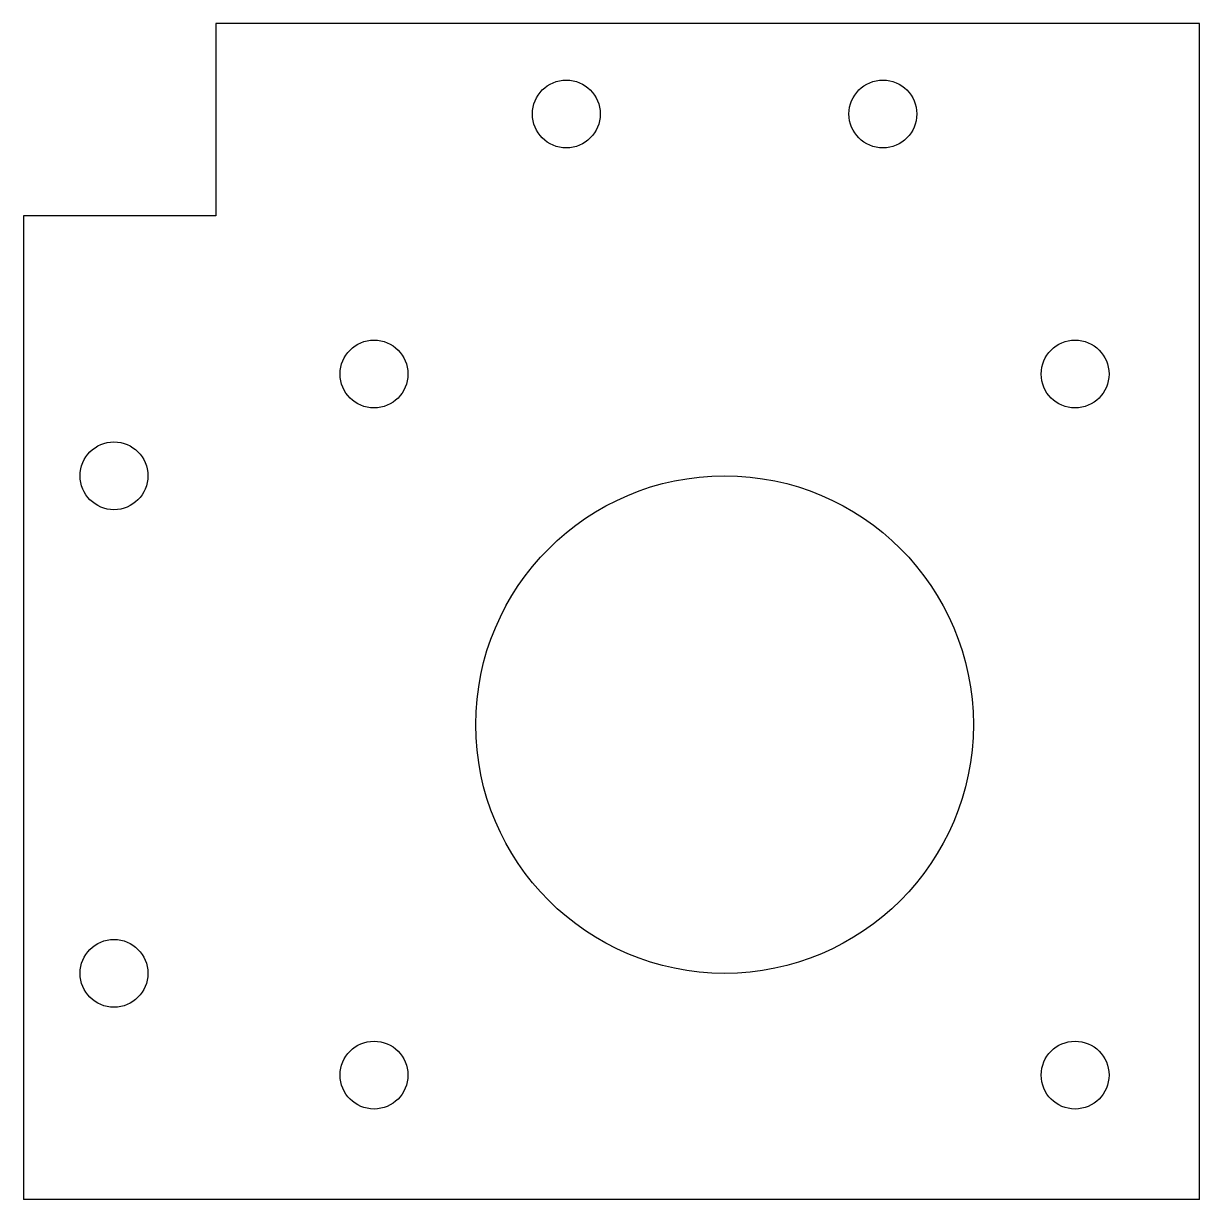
# Model space of a CAD drawing. Header units: millimetres. Extents: x -52 to 0, y 0 to 52.
import ezdxf

# ---------------------------------------------------------------- set-up
doc = ezdxf.new("R2010")
doc.units = ezdxf.units.MM

msp = doc.modelspace()

# ---------------------------------------------------------------- linework, layer by layer
at = {"color": 7, "linetype": 'Continuous', "lineweight": 25}
for p, q in [((0, 52), (-43.5, 52)), ((-43.5, 52), (-43.5, 43.5)), ((0, 0), (0, 52)), ((-43.5, 43.5), (-52, 43.5)), ((-52, 43.5), (-52, 0)), ((0, 0), (-52, 0))]:
    msp.add_line(p, q, dxfattribs=at)
for centre, radius in [((-28, 48), 1.5), ((-14, 48), 1.5), ((-36.5, 36.5), 1.5), ((-5.5, 36.5), 1.5), ((-48, 32), 1.5), ((-21, 21), 11), ((-48, 10), 1.5), ((-36.5, 5.5), 1.5), ((-5.5, 5.5), 1.5)]:
    msp.add_circle(centre, radius, dxfattribs=at)

doc.saveas('drawing.dxf')
